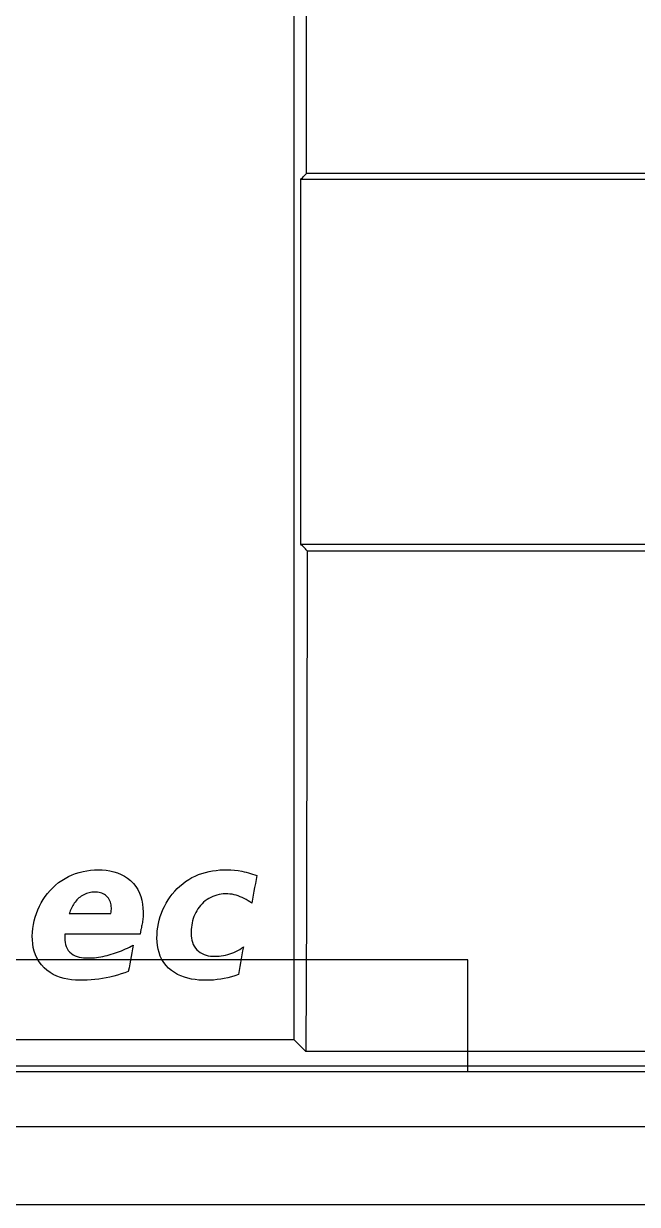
# Model space of a CAD drawing. Header units: millimetres. Extents: x 0 to 4227, y 0 to 2989.
# Drawn here: x 3406.18 to 3420.3, y 1570.62 to 1597.8 of the extents above; entities that cross this region are included whole.
import ezdxf

# ---------------------------------------------------------------- set-up
doc = ezdxf.new("R2010")
doc.units = ezdxf.units.MM
for name, color, linetype in [('MAIN-1', 7, 'Continuous'), ('MAIN-2', 7, 'Continuous'), ('THIET BI', 2, 'Continuous')]:
    doc.layers.add(name, color=color, linetype=linetype)

msp = doc.modelspace()

# ---------------------------------------------------------------- linework, layer by layer
at = {"layer": 'MAIN-1'}
for p, q in [((3412.683, 1594.347), (3412.688, 1600.502)), ((3412.404, 1596.177), (3412.404, 1599.288)), ((3412.404, 1593.066), (3412.404, 1596.177)), ((3412.664, 1594.328), (3412.683, 1594.347)), ((3443.701, 1594.347), (3412.683, 1594.347)), ((3412.551, 1594.215), (3412.57, 1594.234)), ((3412.551, 1593.016), (3412.551, 1594.215)), ((3443.701, 1594.215), (3412.551, 1594.215)), ((3412.57, 1594.234), (3412.589, 1594.253)), ((3412.589, 1594.253), (3412.608, 1594.272)), ((3412.608, 1594.272), (3412.626, 1594.291)), ((3412.626, 1594.291), (3412.645, 1594.309)), ((3412.645, 1594.309), (3412.664, 1594.328)), ((3412.403, 1589.956), (3412.404, 1593.066)), ((3412.551, 1591.816), (3412.551, 1593.016)), ((3412.551, 1590.617), (3412.551, 1591.816)), ((3412.551, 1589.418), (3412.551, 1590.617)), ((3412.403, 1586.846), (3412.403, 1589.956)), ((3412.551, 1588.219), (3412.551, 1589.418)), ((3412.551, 1587.019), (3412.551, 1588.219)), ((3412.551, 1585.82), (3412.551, 1587.019)), ((3412.403, 1583.737), (3412.403, 1586.846)), ((3412.573, 1585.798), (3412.551, 1585.82)), ((3412.551, 1585.82), (3455.176, 1585.82)), ((3412.594, 1585.777), (3412.573, 1585.798)), ((3412.616, 1585.755), (3412.594, 1585.777)), ((3412.637, 1585.734), (3412.616, 1585.755)), ((3412.659, 1585.712), (3412.637, 1585.734)), ((3412.68, 1585.69), (3412.659, 1585.712)), ((3412.702, 1585.669), (3412.68, 1585.69)), ((3412.702, 1585.669), (3412.698, 1584.023)), ((3412.702, 1585.669), (3455.025, 1585.669)), ((3412.698, 1584.023), (3412.694, 1582.377)), ((3412.403, 1580.629), (3412.403, 1583.737)), ((3412.694, 1582.377), (3412.69, 1580.73)), ((3412.403, 1577.521), (3412.403, 1580.629)), ((3412.69, 1580.73), (3412.686, 1579.084)), ((3412.686, 1579.084), (3412.681, 1577.438)), ((3407.631, 1578.303), (3407.719, 1578.315)), ((3407.719, 1578.315), (3407.808, 1578.322)), ((3407.808, 1578.322), (3407.897, 1578.325)), ((3407.897, 1578.325), (3407.986, 1578.323)), ((3407.986, 1578.323), (3408.075, 1578.315)), ((3408.075, 1578.315), (3408.164, 1578.3)), ((3410.525, 1578.301), (3410.609, 1578.312)), ((3410.609, 1578.312), (3410.693, 1578.32)), ((3410.693, 1578.32), (3410.777, 1578.325)), ((3410.777, 1578.325), (3410.862, 1578.325)), ((3410.862, 1578.325), (3410.946, 1578.322)), ((3410.946, 1578.322), (3411.03, 1578.316)), ((3411.03, 1578.316), (3411.114, 1578.305)), ((3411.114, 1578.305), (3411.197, 1578.291)), ((3406.983, 1578.029), (3407.055, 1578.081)), ((3407.055, 1578.081), (3407.131, 1578.128)), ((3407.131, 1578.128), (3407.209, 1578.17)), ((3407.209, 1578.17), (3407.29, 1578.207)), ((3407.29, 1578.207), (3407.373, 1578.238)), ((3407.373, 1578.238), (3407.458, 1578.264)), ((3407.458, 1578.264), (3407.544, 1578.286)), ((3407.544, 1578.286), (3407.631, 1578.303)), ((3408.164, 1578.3), (3408.251, 1578.28)), ((3408.251, 1578.28), (3408.336, 1578.252)), ((3408.336, 1578.252), (3408.418, 1578.219)), ((3408.418, 1578.219), (3408.497, 1578.178)), ((3408.497, 1578.178), (3408.57, 1578.13)), ((3408.57, 1578.13), (3408.639, 1578.075)), ((3408.639, 1578.075), (3408.702, 1578.012)), ((3409.836, 1578.004), (3409.903, 1578.055)), ((3409.903, 1578.055), (3409.974, 1578.102)), ((3409.974, 1578.102), (3410.046, 1578.144)), ((3410.046, 1578.144), (3410.122, 1578.181)), ((3410.122, 1578.181), (3410.199, 1578.214)), ((3410.199, 1578.214), (3410.279, 1578.243)), ((3410.279, 1578.243), (3410.36, 1578.266)), ((3410.36, 1578.266), (3410.443, 1578.286)), ((3410.443, 1578.286), (3410.525, 1578.301)), ((3411.197, 1578.291), (3411.247, 1578.281)), ((3411.247, 1578.281), (3411.297, 1578.269)), ((3411.297, 1578.269), (3411.347, 1578.256)), ((3411.347, 1578.256), (3411.396, 1578.241)), ((3411.396, 1578.241), (3411.445, 1578.226)), ((3411.445, 1578.226), (3411.493, 1578.209)), ((3411.493, 1578.209), (3411.541, 1578.19)), ((3411.525, 1578.1), (3411.508, 1578.01)), ((3411.541, 1578.19), (3411.525, 1578.1)), ((3406.676, 1577.712), (3406.73, 1577.782)), ((3406.73, 1577.782), (3406.788, 1577.849)), ((3406.788, 1577.849), (3406.849, 1577.913)), ((3406.849, 1577.913), (3406.914, 1577.973)), ((3406.914, 1577.973), (3406.983, 1578.029)), ((3407.589, 1577.764), (3407.559, 1577.75)), ((3407.62, 1577.776), (3407.589, 1577.764)), ((3407.651, 1577.786), (3407.62, 1577.776)), ((3407.683, 1577.794), (3407.651, 1577.786)), ((3407.715, 1577.801), (3407.683, 1577.794)), ((3407.748, 1577.806), (3407.715, 1577.801)), ((3407.78, 1577.809), (3407.748, 1577.806)), ((3407.813, 1577.81), (3407.78, 1577.809)), ((3407.846, 1577.81), (3407.813, 1577.81)), ((3407.879, 1577.808), (3407.846, 1577.81)), ((3407.912, 1577.803), (3407.879, 1577.808)), ((3407.944, 1577.796), (3407.912, 1577.803)), ((3407.976, 1577.786), (3407.944, 1577.796)), ((3408.006, 1577.774), (3407.976, 1577.786)), ((3408.035, 1577.758), (3408.006, 1577.774)), ((3408.702, 1578.012), (3408.757, 1577.943)), ((3408.757, 1577.943), (3408.804, 1577.868)), ((3408.804, 1577.868), (3408.843, 1577.79)), ((3408.843, 1577.79), (3408.873, 1577.707)), ((3409.547, 1577.699), (3409.598, 1577.766)), ((3409.598, 1577.766), (3409.652, 1577.83)), ((3409.652, 1577.83), (3409.71, 1577.892)), ((3409.71, 1577.892), (3409.772, 1577.95)), ((3409.772, 1577.95), (3409.836, 1578.004)), ((3410.721, 1577.763), (3410.672, 1577.754)), ((3410.771, 1577.768), (3410.721, 1577.763)), ((3410.821, 1577.771), (3410.771, 1577.768)), ((3410.871, 1577.77), (3410.821, 1577.771)), ((3410.921, 1577.767), (3410.871, 1577.77)), ((3410.971, 1577.76), (3410.921, 1577.767)), ((3411.474, 1577.83), (3411.457, 1577.74)), ((3411.491, 1577.92), (3411.474, 1577.83)), ((3411.508, 1578.01), (3411.491, 1577.92)), ((3406.54, 1577.484), (3406.581, 1577.562)), ((3406.581, 1577.562), (3406.627, 1577.638)), ((3406.627, 1577.638), (3406.676, 1577.712)), ((3407.307, 1577.5), (3407.292, 1577.471)), ((3407.324, 1577.528), (3407.307, 1577.5)), ((3407.342, 1577.555), (3407.324, 1577.528)), ((3407.361, 1577.582), (3407.342, 1577.555)), ((3407.382, 1577.608), (3407.361, 1577.582)), ((3407.403, 1577.632), (3407.382, 1577.608)), ((3407.426, 1577.655), (3407.403, 1577.632)), ((3407.45, 1577.677), (3407.426, 1577.655)), ((3407.476, 1577.698), (3407.45, 1577.677)), ((3407.503, 1577.717), (3407.476, 1577.698)), ((3407.531, 1577.735), (3407.503, 1577.717)), ((3407.559, 1577.75), (3407.531, 1577.735)), ((3408.062, 1577.739), (3408.035, 1577.758)), ((3408.087, 1577.718), (3408.062, 1577.739)), ((3408.11, 1577.694), (3408.087, 1577.718)), ((3408.13, 1577.668), (3408.11, 1577.694)), ((3408.148, 1577.64), (3408.13, 1577.668)), ((3408.163, 1577.61), (3408.148, 1577.64)), ((3408.174, 1577.58), (3408.163, 1577.61)), ((3408.183, 1577.548), (3408.174, 1577.58)), ((3408.19, 1577.516), (3408.183, 1577.548)), ((3408.194, 1577.483), (3408.19, 1577.516)), ((3408.873, 1577.707), (3408.897, 1577.622)), ((3408.897, 1577.622), (3408.913, 1577.534)), ((3408.913, 1577.534), (3408.923, 1577.445)), ((3409.416, 1577.483), (3409.456, 1577.557)), ((3409.456, 1577.557), (3409.5, 1577.63)), ((3409.5, 1577.63), (3409.547, 1577.699)), ((3410.248, 1577.505), (3410.216, 1577.466)), ((3410.282, 1577.542), (3410.248, 1577.505)), ((3410.318, 1577.577), (3410.282, 1577.542)), ((3410.356, 1577.609), (3410.318, 1577.577)), ((3410.396, 1577.639), (3410.356, 1577.609)), ((3410.439, 1577.666), (3410.396, 1577.639)), ((3410.483, 1577.69), (3410.439, 1577.666)), ((3410.528, 1577.711), (3410.483, 1577.69)), ((3410.575, 1577.728), (3410.528, 1577.711)), ((3410.623, 1577.743), (3410.575, 1577.728)), ((3410.672, 1577.754), (3410.623, 1577.743)), ((3411.02, 1577.751), (3410.971, 1577.76)), ((3411.068, 1577.738), (3411.02, 1577.751)), ((3411.115, 1577.723), (3411.068, 1577.738)), ((3411.162, 1577.705), (3411.115, 1577.723)), ((3411.208, 1577.685), (3411.162, 1577.705)), ((3411.253, 1577.663), (3411.208, 1577.685)), ((3411.297, 1577.639), (3411.253, 1577.663)), ((3411.34, 1577.614), (3411.297, 1577.639)), ((3411.383, 1577.587), (3411.34, 1577.614)), ((3411.424, 1577.559), (3411.383, 1577.587)), ((3411.441, 1577.649), (3411.424, 1577.559)), ((3411.457, 1577.74), (3411.441, 1577.649)), ((3412.403, 1574.414), (3412.403, 1577.521)), ((3406.42, 1577.151), (3406.443, 1577.237)), ((3406.443, 1577.237), (3406.471, 1577.321)), ((3406.471, 1577.321), (3406.503, 1577.404)), ((3406.503, 1577.404), (3406.54, 1577.484)), ((3407.239, 1577.35), (3407.228, 1577.319)), ((3407.228, 1577.319), (3408.183, 1577.319)), ((3407.251, 1577.381), (3407.239, 1577.35)), ((3407.264, 1577.412), (3407.251, 1577.381)), ((3407.277, 1577.442), (3407.264, 1577.412)), ((3407.292, 1577.471), (3407.277, 1577.442)), ((3408.183, 1577.319), (3408.19, 1577.351)), ((3408.19, 1577.351), (3408.194, 1577.384)), ((3408.196, 1577.45), (3408.194, 1577.483)), ((3408.194, 1577.384), (3408.196, 1577.417)), ((3408.196, 1577.417), (3408.196, 1577.45)), ((3408.924, 1577.265), (3408.916, 1577.175)), ((3408.923, 1577.445), (3408.926, 1577.355)), ((3408.926, 1577.355), (3408.924, 1577.265)), ((3409.297, 1577.169), (3409.32, 1577.25)), ((3409.32, 1577.25), (3409.348, 1577.329)), ((3409.348, 1577.329), (3409.38, 1577.407)), ((3409.38, 1577.407), (3409.416, 1577.483)), ((3410.094, 1577.248), (3410.078, 1577.2)), ((3410.113, 1577.294), (3410.094, 1577.248)), ((3410.135, 1577.339), (3410.113, 1577.294)), ((3410.159, 1577.383), (3410.135, 1577.339)), ((3410.186, 1577.425), (3410.159, 1577.383)), ((3410.216, 1577.466), (3410.186, 1577.425)), ((3412.681, 1577.438), (3412.676, 1575.792)), ((3406.379, 1576.888), (3406.388, 1576.976)), ((3406.388, 1576.976), (3406.401, 1577.064)), ((3406.401, 1577.064), (3406.42, 1577.151)), ((3408.876, 1576.947), (3408.873, 1576.929)), ((3408.88, 1576.964), (3408.876, 1576.947)), ((3408.886, 1576.994), (3408.88, 1576.964)), ((3408.892, 1577.024), (3408.886, 1576.994)), ((3408.898, 1577.054), (3408.892, 1577.024)), ((3408.903, 1577.084), (3408.898, 1577.054)), ((3408.908, 1577.115), (3408.903, 1577.084)), ((3408.912, 1577.145), (3408.908, 1577.115)), ((3408.916, 1577.175), (3408.912, 1577.145)), ((3409.252, 1576.92), (3409.262, 1577.003)), ((3409.262, 1577.003), (3409.277, 1577.086)), ((3409.277, 1577.086), (3409.297, 1577.169)), ((3410.032, 1576.954), (3410.029, 1576.904)), ((3410.037, 1577.004), (3410.032, 1576.954)), ((3410.044, 1577.054), (3410.037, 1577.004)), ((3410.053, 1577.103), (3410.044, 1577.054)), ((3410.064, 1577.152), (3410.053, 1577.103)), ((3410.078, 1577.2), (3410.064, 1577.152)), ((3406.376, 1576.799), (3406.379, 1576.888)), ((3406.378, 1576.71), (3406.376, 1576.799)), ((3406.386, 1576.622), (3406.378, 1576.71)), ((3407.125, 1576.803), (3407.123, 1576.753)), ((3407.123, 1576.753), (3407.125, 1576.703)), ((3407.126, 1576.808), (3407.125, 1576.803)), ((3407.125, 1576.703), (3407.132, 1576.653)), ((3407.127, 1576.819), (3407.126, 1576.814)), ((3407.126, 1576.814), (3407.126, 1576.808)), ((3407.128, 1576.841), (3407.127, 1576.836)), ((3407.127, 1576.836), (3407.127, 1576.83)), ((3407.127, 1576.83), (3407.127, 1576.825)), ((3407.127, 1576.825), (3407.127, 1576.819)), ((3408.855, 1576.841), (3407.128, 1576.841)), ((3408.859, 1576.859), (3408.855, 1576.841)), ((3408.862, 1576.876), (3408.859, 1576.859)), ((3408.866, 1576.894), (3408.862, 1576.876)), ((3408.869, 1576.912), (3408.866, 1576.894)), ((3408.873, 1576.929), (3408.869, 1576.912)), ((3409.244, 1576.752), (3409.246, 1576.836)), ((3409.248, 1576.667), (3409.244, 1576.752)), ((3409.246, 1576.836), (3409.252, 1576.92)), ((3410.029, 1576.904), (3410.029, 1576.854)), ((3410.029, 1576.854), (3410.032, 1576.804)), ((3410.032, 1576.804), (3410.038, 1576.754)), ((3410.038, 1576.754), (3410.047, 1576.705)), ((3410.047, 1576.705), (3410.06, 1576.656)), ((3406.4, 1576.535), (3406.386, 1576.622)), ((3406.422, 1576.449), (3406.4, 1576.535)), ((3406.452, 1576.365), (3406.422, 1576.449)), ((3407.132, 1576.653), (3407.142, 1576.605)), ((3407.142, 1576.605), (3407.158, 1576.557)), ((3407.158, 1576.557), (3407.179, 1576.512)), ((3407.179, 1576.512), (3407.205, 1576.469)), ((3407.205, 1576.469), (3407.238, 1576.431)), ((3407.238, 1576.431), (3407.275, 1576.398)), ((3408.241, 1576.395), (3408.288, 1576.41)), ((3408.288, 1576.41), (3408.335, 1576.427)), ((3408.335, 1576.427), (3408.381, 1576.445)), ((3408.381, 1576.445), (3408.428, 1576.463)), ((3408.428, 1576.463), (3408.474, 1576.482)), ((3408.474, 1576.482), (3408.519, 1576.502)), ((3408.519, 1576.502), (3408.565, 1576.522)), ((3408.565, 1576.522), (3408.61, 1576.543)), ((3408.61, 1576.543), (3408.654, 1576.565)), ((3408.666, 1576.416), (3408.65, 1576.33)), ((3408.654, 1576.565), (3408.699, 1576.587)), ((3408.682, 1576.502), (3408.666, 1576.416)), ((3408.699, 1576.587), (3408.682, 1576.502)), ((3409.256, 1576.583), (3409.248, 1576.667)), ((3409.271, 1576.499), (3409.256, 1576.583)), ((3409.292, 1576.418), (3409.271, 1576.499)), ((3409.321, 1576.338), (3409.292, 1576.418)), ((3410.06, 1576.656), (3410.078, 1576.609)), ((3410.078, 1576.609), (3410.101, 1576.565)), ((3410.101, 1576.565), (3410.129, 1576.523)), ((3410.129, 1576.523), (3410.161, 1576.485)), ((3410.161, 1576.485), (3410.198, 1576.45)), ((3410.198, 1576.45), (3410.239, 1576.42)), ((3410.239, 1576.42), (3410.282, 1576.395)), ((3410.92, 1576.39), (3410.967, 1576.407)), ((3410.967, 1576.407), (3411.013, 1576.425)), ((3411.013, 1576.425), (3411.059, 1576.446)), ((3411.059, 1576.446), (3411.104, 1576.469)), ((3411.104, 1576.469), (3411.148, 1576.494)), ((3411.148, 1576.494), (3411.19, 1576.52)), ((3411.19, 1576.52), (3411.232, 1576.548)), ((3411.216, 1576.458), (3411.2, 1576.367)), ((3411.232, 1576.548), (3411.216, 1576.458)), ((3406.491, 1576.285), (3406.452, 1576.365)), ((3406.537, 1576.209), (3406.491, 1576.285)), ((3406.589, 1576.137), (3406.537, 1576.209)), ((3406.648, 1576.071), (3406.589, 1576.137)), ((3407.275, 1576.398), (3407.317, 1576.37)), ((3407.317, 1576.37), (3407.362, 1576.348)), ((3407.362, 1576.348), (3407.409, 1576.33)), ((3407.409, 1576.33), (3407.457, 1576.317)), ((3407.457, 1576.317), (3407.506, 1576.307)), ((3407.506, 1576.307), (3407.556, 1576.301)), ((3407.556, 1576.301), (3407.605, 1576.297)), ((3407.605, 1576.297), (3407.655, 1576.295)), ((3407.655, 1576.295), (3407.705, 1576.296)), ((3407.705, 1576.296), (3407.754, 1576.298)), ((3407.754, 1576.298), (3407.804, 1576.301)), ((3407.804, 1576.301), (3407.853, 1576.307)), ((3407.853, 1576.307), (3407.903, 1576.314)), ((3407.903, 1576.314), (3407.952, 1576.322)), ((3407.952, 1576.322), (3408.001, 1576.331)), ((3408.001, 1576.331), (3408.05, 1576.342)), ((3408.05, 1576.342), (3408.098, 1576.353)), ((3408.098, 1576.353), (3408.146, 1576.366)), ((3408.146, 1576.366), (3408.193, 1576.38)), ((3408.193, 1576.38), (3408.241, 1576.395)), ((3408.618, 1576.158), (3408.602, 1576.072)), ((3408.634, 1576.244), (3408.618, 1576.158)), ((3408.65, 1576.33), (3408.634, 1576.244)), ((3409.358, 1576.262), (3409.321, 1576.338)), ((3409.402, 1576.189), (3409.358, 1576.262)), ((3409.453, 1576.123), (3409.402, 1576.189)), ((3410.282, 1576.395), (3410.328, 1576.375)), ((3410.328, 1576.375), (3410.376, 1576.359)), ((3410.376, 1576.359), (3410.425, 1576.348)), ((3410.425, 1576.348), (3410.475, 1576.34)), ((3410.475, 1576.34), (3410.524, 1576.336)), ((3410.524, 1576.336), (3410.575, 1576.334)), ((3410.575, 1576.334), (3410.625, 1576.335)), ((3410.625, 1576.335), (3410.675, 1576.339)), ((3410.675, 1576.339), (3410.725, 1576.345)), ((3410.725, 1576.345), (3410.774, 1576.353)), ((3410.774, 1576.353), (3410.823, 1576.363)), ((3410.823, 1576.363), (3410.872, 1576.376)), ((3410.872, 1576.376), (3410.92, 1576.39)), ((3411.167, 1576.186), (3411.151, 1576.096)), ((3411.183, 1576.277), (3411.167, 1576.186)), ((3411.2, 1576.367), (3411.183, 1576.277)), ((3406.713, 1576.011), (3406.648, 1576.071)), ((3406.784, 1575.958), (3406.713, 1576.011)), ((3406.86, 1575.914), (3406.784, 1575.958)), ((3406.94, 1575.877), (3406.86, 1575.914)), ((3407.023, 1575.847), (3406.94, 1575.877)), ((3408.249, 1575.877), (3408.163, 1575.856)), ((3408.334, 1575.901), (3408.249, 1575.877)), ((3408.418, 1575.927), (3408.334, 1575.901)), ((3408.502, 1575.955), (3408.418, 1575.927)), ((3408.585, 1575.986), (3408.502, 1575.955)), ((3408.602, 1576.072), (3408.585, 1575.986)), ((3409.512, 1576.061), (3409.453, 1576.123)), ((3409.576, 1576.006), (3409.512, 1576.061)), ((3409.645, 1575.958), (3409.576, 1576.006)), ((3409.718, 1575.916), (3409.645, 1575.958)), ((3409.795, 1575.881), (3409.718, 1575.916)), ((3409.875, 1575.851), (3409.795, 1575.881)), ((3410.958, 1575.863), (3410.877, 1575.841)), ((3411.039, 1575.887), (3410.958, 1575.863)), ((3411.118, 1575.915), (3411.039, 1575.887)), ((3411.135, 1576.005), (3411.118, 1575.915)), ((3411.151, 1576.096), (3411.135, 1576.005)), ((3407.108, 1575.823), (3407.023, 1575.847)), ((3407.194, 1575.806), (3407.108, 1575.823)), ((3407.282, 1575.793), (3407.194, 1575.806)), ((3407.371, 1575.785), (3407.282, 1575.793)), ((3407.461, 1575.781), (3407.371, 1575.785)), ((3407.55, 1575.781), (3407.461, 1575.781)), ((3407.64, 1575.784), (3407.55, 1575.781)), ((3407.728, 1575.789), (3407.64, 1575.784)), ((3407.817, 1575.797), (3407.728, 1575.789)), ((3407.904, 1575.808), (3407.817, 1575.797)), ((3407.991, 1575.822), (3407.904, 1575.808)), ((3408.077, 1575.837), (3407.991, 1575.822)), ((3408.163, 1575.856), (3408.077, 1575.837)), ((3409.957, 1575.828), (3409.875, 1575.851)), ((3410.039, 1575.81), (3409.957, 1575.828)), ((3410.122, 1575.797), (3410.039, 1575.81)), ((3410.206, 1575.787), (3410.122, 1575.797)), ((3410.291, 1575.782), (3410.206, 1575.787)), ((3410.376, 1575.781), (3410.291, 1575.782)), ((3410.46, 1575.783), (3410.376, 1575.781)), ((3410.544, 1575.788), (3410.46, 1575.783)), ((3410.628, 1575.796), (3410.544, 1575.788)), ((3410.711, 1575.808), (3410.628, 1575.796)), ((3410.794, 1575.823), (3410.711, 1575.808)), ((3410.877, 1575.841), (3410.794, 1575.823)), ((3412.676, 1575.792), (3412.671, 1574.146)), ((3412.403, 1574.414), (3386.294, 1574.414)), ((3412.403, 1574.414), (3412.441, 1574.376)), ((3412.441, 1574.376), (3412.479, 1574.338)), ((3412.479, 1574.338), (3412.518, 1574.299)), ((3412.518, 1574.299), (3412.556, 1574.261)), ((3412.556, 1574.261), (3412.594, 1574.223)), ((3412.594, 1574.223), (3412.632, 1574.184)), ((3412.632, 1574.184), (3412.671, 1574.146)), ((3455.056, 1574.146), (3412.671, 1574.146)), ((3385.692, 1573.812), (3472.392, 1573.812)), ((3382.736, 1570.624), (3475.579, 1570.624))]:
    msp.add_line(p, q, dxfattribs=at)
at = {"layer": 'MAIN-2'}
for p, q in [((3411.197, 1578.291), (3411.197, 1578.291)), ((3411.541, 1578.19), (3411.541, 1578.19)), ((3411.424, 1577.559), (3411.424, 1577.559)), ((3407.228, 1577.319), (3407.228, 1577.319)), ((3408.183, 1577.319), (3408.183, 1577.319)), ((3408.88, 1576.964), (3408.88, 1576.964)), ((3408.916, 1577.175), (3408.916, 1577.175)), ((3407.125, 1576.803), (3407.125, 1576.803)), ((3407.128, 1576.841), (3407.128, 1576.841)), ((3408.855, 1576.841), (3408.855, 1576.841)), ((3408.699, 1576.587), (3408.699, 1576.587)), ((3411.232, 1576.548), (3411.232, 1576.548)), ((3416.393, 1576.25), (3396.379, 1576.25)), ((3416.393, 1576.25), (3416.393, 1576.25)), ((3416.393, 1573.684), (3416.393, 1576.25)), ((3408.585, 1575.986), (3408.585, 1575.986)), ((3411.118, 1575.915), (3411.118, 1575.915)), ((3375.173, 1573.684), (3475.579, 1573.684)), ((3416.393, 1573.684), (3416.393, 1573.684))]:
    msp.add_line(p, q, dxfattribs=at)
at = {"layer": 'THIET BI', "color": 1, "linetype": 'Continuous', "ltscale": 0.5}
msp.add_lwpolyline([(3384.417, 1638.709), (3476.854, 1638.709), (3476.854, 1572.409), (3384.417, 1572.409)], close=True, dxfattribs=at)

doc.saveas('drawing.dxf')
